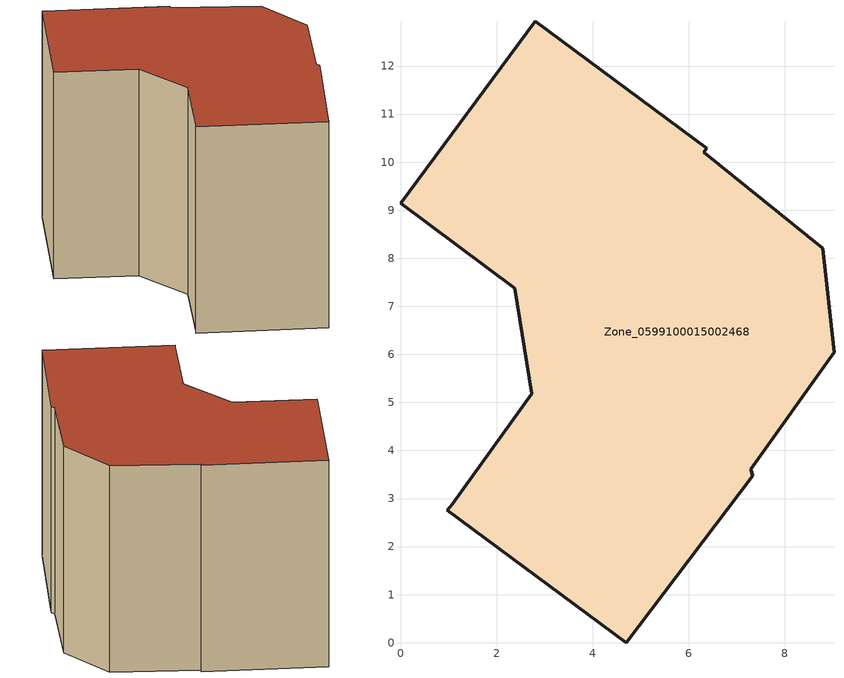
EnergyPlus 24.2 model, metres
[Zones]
Zone_0599100015002468
 floor ground (C_G): 7.33,3.47 4.7,0 0.97,2.75 1.08,2.88 2.73,5.18 2.38,7.37 0,9.14 2.8,12.93 6.37,10.29 6.31,10.21 8.79,8.21 9.02,6.05 7.29,3.61 z0.93
 wall outside (C_F): 6.31,10.21 6.37,10.29 2.8,12.93 0,9.14 2.38,7.37 2.73,5.18 1.08,2.88 0.97,2.75 4.7,0 7.33,3.47 7.29,3.61 9.02,6.05 8.79,8.21 6.31,10.21 z0.93:8.98
 roof outside (C_R): 2.73,5.18 1.08,2.88 0.97,2.75 4.7,0 7.33,3.47 7.29,3.61 9.02,6.05 8.79,8.21 6.31,10.21 6.37,10.29 2.8,12.93 0,9.14 2.38,7.37 z8.98
[BUILDING]
Pand.0599100015002468: North Axis=0; Terrain=City; Loads Convergence Tolerance Value=0.04; Temperature Convergence Tolerance Value=0.4; Solar Distribution=FullExterior; Maximum Number of Warmup Days=25; Minimum Number of Warmup Days=1
[Site:Location]
Rotterdam.The.Hague.AP_ZH_NLD Design_Conditions: Latitude=51.96; Longitude=4.45; Time Zone=1; Elevation=-4.5
[SITE:GROUNDTEMPERATURE:BUILDINGSURFACE]
18, 18, 18, 18, 18, 18, 18, 18, 18, 18, 18, 18
[MATERIAL] Thermal Absorptance=0.9; Solar Absorptance=0.7; Visible Absorptance=0.7
Name | Roughness | Thickness | Conductivity | Density | Specific Heat
G.TI.1975-1991 | MediumSmooth | 0.15 | 0.288461 | 540 | 1210
F.TI.1975-1991 | Rough | 0.3 | 0.230769 | 1920 | 840
R.TI.1975-1991 | MediumRough | 0.2 | 0.153846 | 1500 | 1000
[CONSTRUCTION]
C_G: G.TI.1975-1991
C_F: F.TI.1975-1991
C_R: R.TI.1975-1991
[ZONE]
Zone_0599100015002468: Type=1; Multiplier=1; Ceiling Height=Autocalculate; Volume=Autocalculate; Floor Area=autocalculate; Part of Total Floor Area=Yes
[ZONEINFILTRATION:DESIGNFLOWRATE]
Infil_Zone_0599100015002468: Zone or ZoneList or Space or SpaceList=Zone_0599100015002468; Schedule=AlwaysOn; Design Flow Rate Calculation Method=Flow/Area; Flow Rate per Floor Area=0.003; Constant Term Coefficient=1; Temperature Term Coefficient=0; Velocity Term Coefficient=0; Velocity Squared Term Coefficient=0
[HVACTEMPLATE:ZONE:IDEALLOADSAIRSYSTEM]
Zone_0599100015002468: Maximum Heating Supply Air Temperature=50; Minimum Cooling Supply Air Temperature=13; Maximum Heating Supply Air Humidity Ratio=0.0156; Minimum Cooling Supply Air Humidity Ratio=0.0077; Heating Limit=NoLimit; Cooling Limit=NoLimit; Dehumidification Control Type=ConstantSensibleHeatRatio; Cooling Sensible Heat Ratio=0.7; Dehumidification Setpoint=60; Humidification Control Type=None; Humidification Setpoint=30; Outdoor Air Method=None; Outdoor Air Flow Rate per Person=0.00944; Outdoor Air Flow Rate per Zone Floor Area=0; Outdoor Air Flow Rate per Zone=0; Demand Controlled Ventilation Type=None; Outdoor Air Economizer Type=NoEconomizer; Heat Recovery Type=None; Sensible Heat Recovery Effectiveness=0.7; Latent Heat Recovery Effectiveness=0.65
[ZONECONTROL:THERMOSTAT]
ThermostatControl_Zone_0599100015002468: Zone or ZoneList=Zone_0599100015002468; Control Type Schedule=DualSetpointControlType; Control 1=Thermostat_Zone_0599100015002468; Temperature Difference Between Cutout And Setpoint=0
[THERMOSTATSETPOINT:DUALSETPOINT]
Thermostat_Zone_0599100015002468: Heating Setpoint Temperature Schedule=HeatingSetpoint_Zone_0599100015002468; Cooling Setpoint Temperature Schedule=CoolingSetpoint_Zone_0599100015002468
[SCHEDULE:COMPACT]
HeatingSetpoint_Zone_0599100015002468: Through: 12/31, For: AllDays, Until: 24:00, 21
CoolingSetpoint_Zone_0599100015002468: Through: 12/31, For: AllDays, Until: 24:00, 24
DualSetpointControlType: Through: 12/31, For: AllDays, Until: 24:00, 4
AlwaysOn: Through: 12/31, For: AllDays, Until: 24:00, 1
